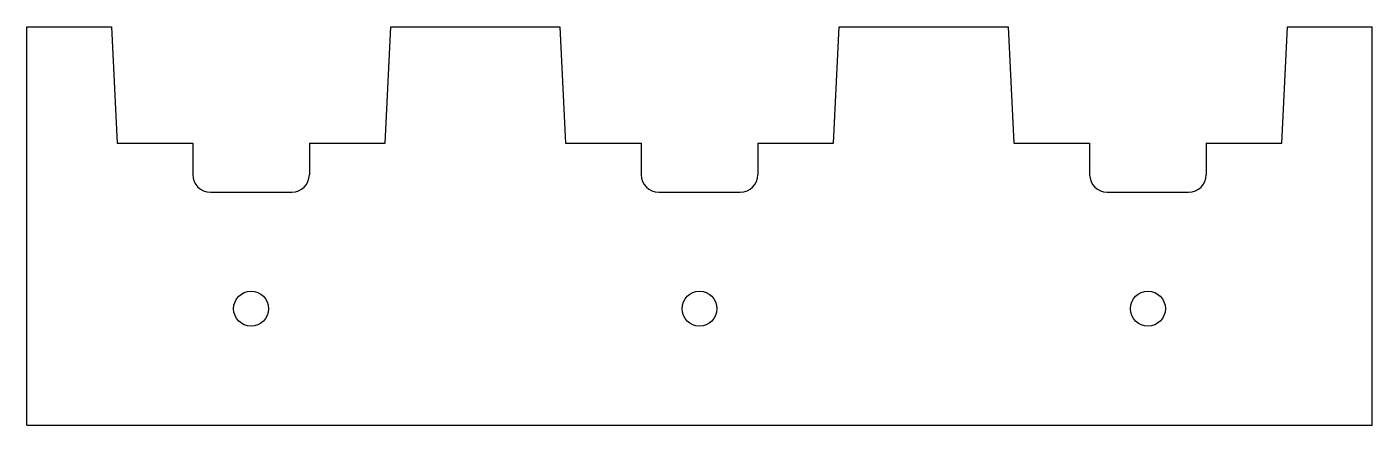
# Model space of a CAD drawing. Header units: millimetres. Extents: x -19 to 96, y -20 to 14.
import ezdxf

# ---------------------------------------------------------------- set-up
doc = ezdxf.new("R2010")
doc.units = ezdxf.units.MM

msp = doc.modelspace()

# ---------------------------------------------------------------- linework, layer by layer
at = {"color": 7, "linetype": 'Continuous', "lineweight": 25}
for p, q in [((-19.25, -20), (-19.25, 14.2)), ((-19.25, 14.2), (-12, 14.2)), ((-12, 14.2), (-11.5, 4.2)), ((11.5, 4.2), (12, 14.2)), ((12, 14.2), (26.5, 14.2)), ((26.5, 14.2), (27, 4.2)), ((50, 4.2), (50.5, 14.2)), ((50.5, 14.2), (65, 14.2)), ((65, 14.2), (65.5, 4.2)), ((88.5, 4.2), (89, 14.2)), ((89, 14.2), (96.25, 14.2)), ((96.25, -20), (96.25, 14.2)), ((-11.5, 4.2), (-5, 4.2)), ((-5, 4.2), (-5, 1.5)), ((5, 4.2), (5, 1.5)), ((5, 4.2), (11.5, 4.2)), ((27, 4.2), (33.5, 4.2)), ((33.5, 4.2), (33.5, 1.5)), ((43.5, 4.2), (43.5, 1.5)), ((43.5, 4.2), (50, 4.2)), ((65.5, 4.2), (72, 4.2)), ((72, 4.2), (72, 1.5)), ((82, 4.2), (82, 1.5)), ((82, 4.2), (88.5, 4.2)), ((-3.5, 0), (3.5, 0)), ((35, 0), (42, 0)), ((73.5, 0), (80.5, 0)), ((-19.25, -20), (96.25, -20))]:
    msp.add_line(p, q, dxfattribs=at)
for centre in [(0, -10), (38.5, -10), (77, -10)]:
    msp.add_circle(centre, 1.5, dxfattribs=at)
for centre, start, end in [((-3.5, 1.5), 180, 270), ((3.5, 1.5), 270, 0), ((35, 1.5), 180, 270), ((42, 1.5), 270, 0), ((73.5, 1.5), 180, 270), ((80.5, 1.5), 270, 0)]:
    msp.add_arc(centre, 1.5, start, end, dxfattribs=at)

doc.saveas('drawing.dxf')
